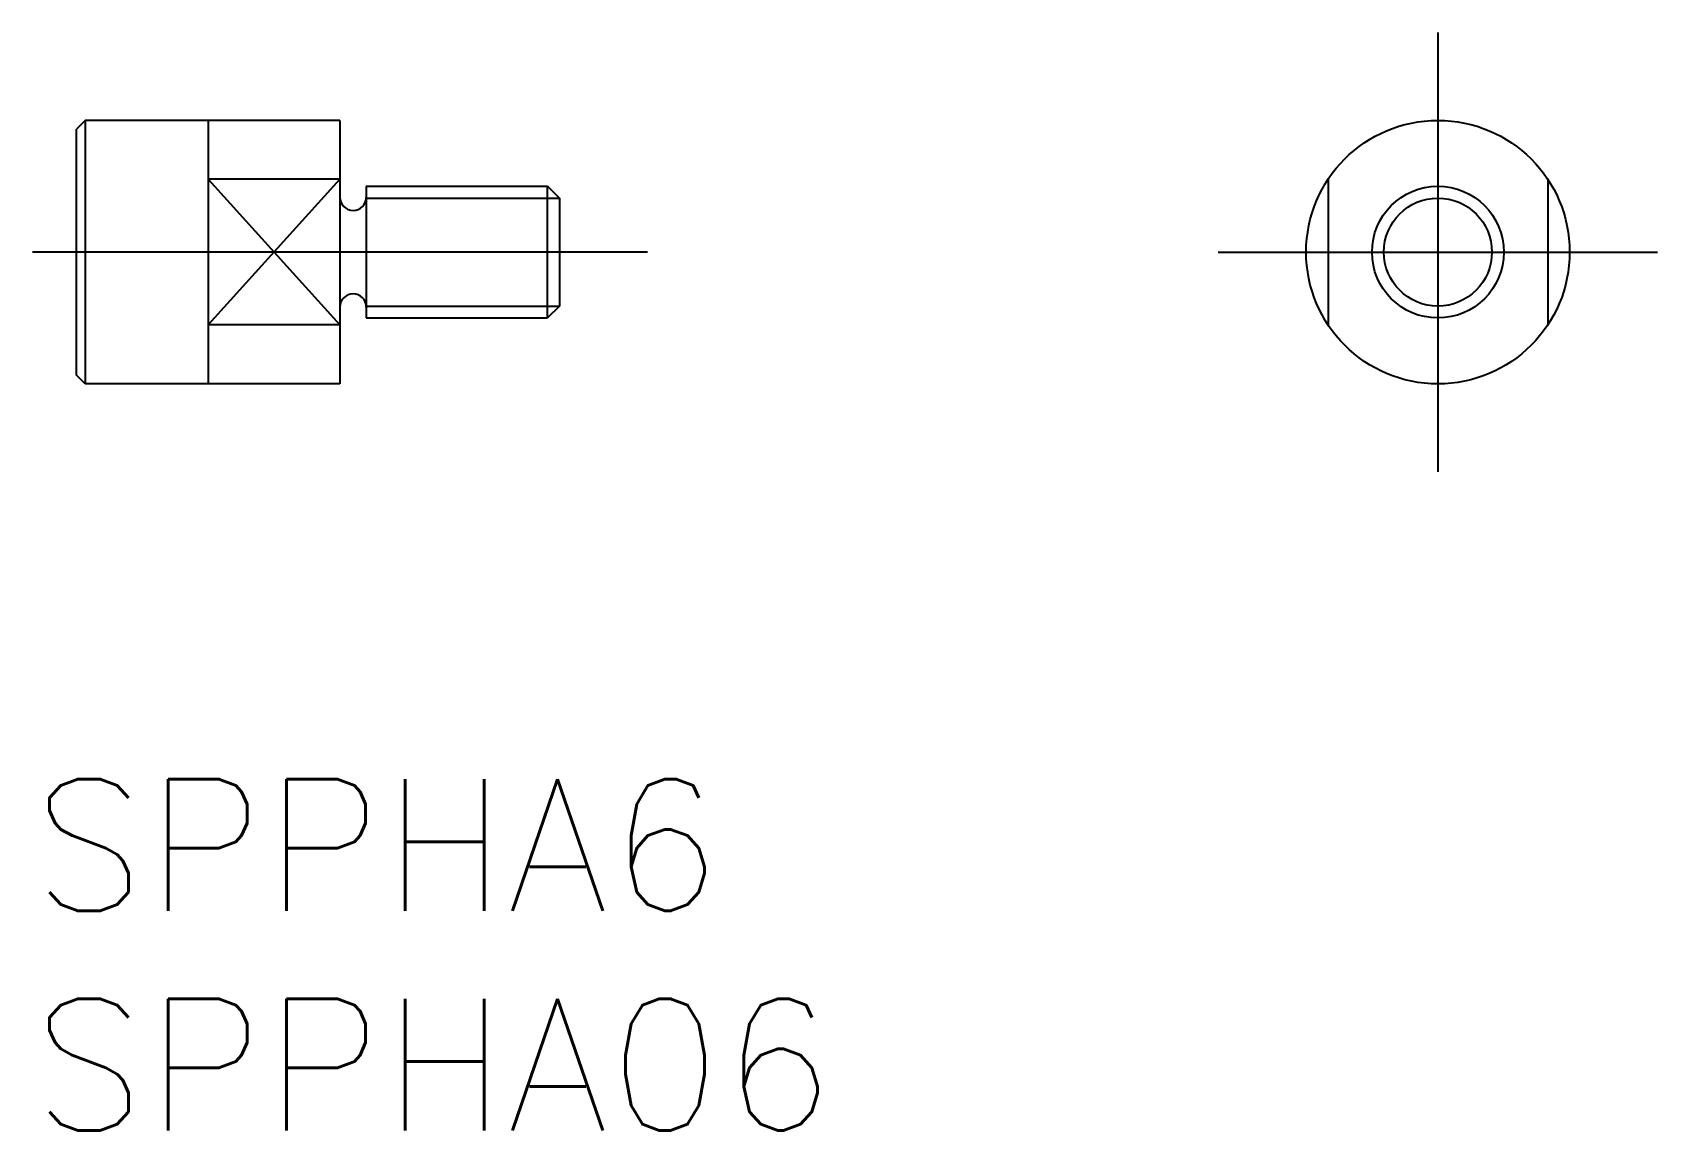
# Model space of a CAD drawing. Extents: x -32 to 5, y -20 to 5.
import ezdxf

# ---------------------------------------------------------------- set-up
doc = ezdxf.new("R2010")
doc.units = 0
doc.linetypes.add('CENTER', pattern=[50.8, 31.75, -6.35, 6.35, -6.35])
doc.layers.get('0').update_dxf_attribs({"linetype": 'CONTINUOUS'})
doc.layers.add('CENTER', color=1, linetype='CENTER')
doc.styles.get("Standard").update_dxf_attribs({"font": 'txt.shx', "height": 3, "bigfont": 'bigfont.shx'})

# ---------------------------------------------------------------- blocks, each defined once
blk = doc.blocks.new('*U9')
at = {"color": 7, "linetype": 'CONTINUOUS'}
blk.add_text('SPPHA6', height=3, dxfattribs=at).set_placement((-32, -15))
blk = doc.blocks.new('*U10')
at = {"color": 7, "linetype": 'CONTINUOUS'}
blk.add_text('SPPHA06', height=3, dxfattribs=at).set_placement((-32, -20))

msp = doc.modelspace()

# ---------------------------------------------------------------- linework, layer by layer
at = {"color": 7, "linetype": 'CONTINUOUS'}
for p, q in [((-30.8, 3), (-31, 2.8)), ((-30.8, 3), (-30.8, -3)), ((-25, 3), (-30.8, 3)), ((-28, 3), (-28, -3)), ((-25, 3), (-25, -3)), ((-31, -2.8), (-31, 2.8)), ((-25, 1.658), (-28, 1.658)), ((-24.4, 1.5), (-24.4, -1.5)), ((-24.4, 1.5), (-20.271, 1.5)), ((-20.271, -1.5), (-20.271, 1.5)), ((-20.271, 1.5), (-20, 1.23)), ((-2.5, 1.658), (-2.5, -1.658)), ((2.5, 1.658), (2.5, -1.658)), ((-20, 1.23), (-20, -1.23)), ((-20, -1.23), (-20.271, -1.5)), ((-25, -1.658), (-28, -1.658)), ((-24.4, -1.5), (-20.271, -1.5)), ((-30.8, -3), (-31, -2.8)), ((-25, -3), (-30.8, -3))]:
    msp.add_line(p, q, dxfattribs=at)
at = {"color": 3, "linetype": 'CONTINUOUS'}
for p, q in [((-28, 1.658), (-25, -1.658)), ((-25, 1.658), (-28, -1.658)), ((-24.4, 1.23), (-20, 1.23)), ((-24.4, -1.23), (-20, -1.23))]:
    msp.add_line(p, q, dxfattribs=at)
at = {"color": 7, "linetype": 'CONTINUOUS'}
for radius in [3, 1.5]:
    msp.add_circle((0, 0), radius, dxfattribs=at)
at = {"color": 3, "linetype": 'CONTINUOUS'}
msp.add_circle((0, 0), 1.23, dxfattribs=at)
at = {"color": 7, "linetype": 'CONTINUOUS'}
for centre, start, end in [((-24.7, 1.25), 180, 0), ((-24.7, -1.25), 0, 180)]:
    msp.add_arc(centre, 0.3, start, end, dxfattribs=at)
at = {"layer": 'CENTER', "color": 1, "linetype": 'CENTER'}
for p, q in [((0, 5), (0, -5)), ((-18, 0), (-32, 0)), ((-5, 0), (5, 0))]:
    msp.add_line(p, q, dxfattribs=at)

# ---------------------------------------------------------------- block references
at = {"color": 7, "linetype": 'CONTINUOUS'}
for name in ['*U9', '*U10']:
    msp.add_blockref(name, (0, 0), dxfattribs=at)

doc.saveas('drawing.dxf')
